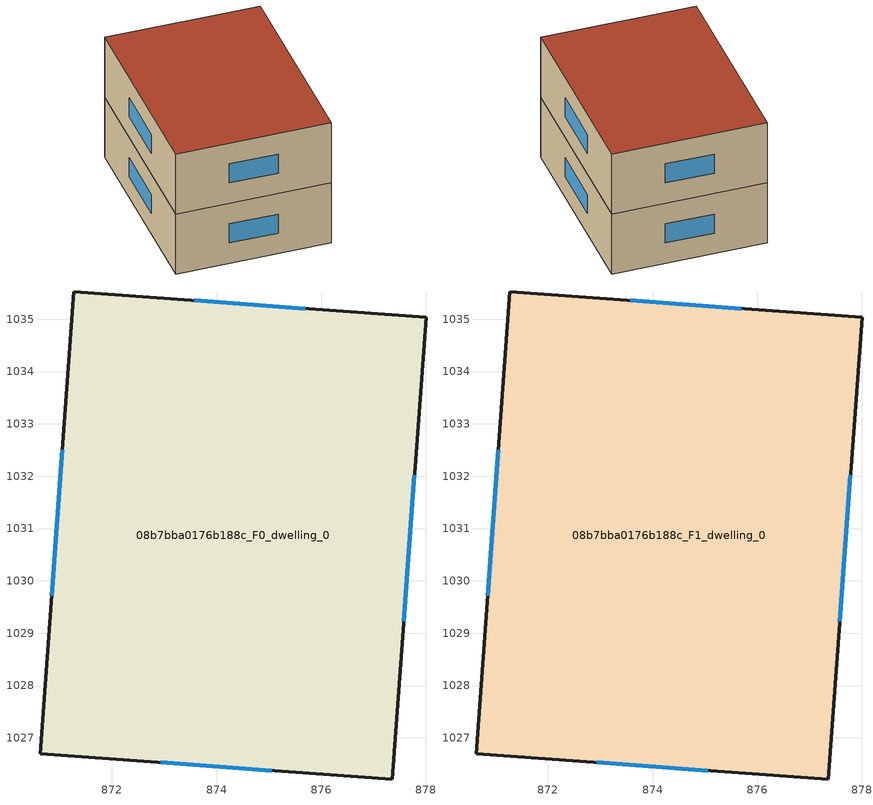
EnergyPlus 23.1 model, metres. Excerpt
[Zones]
08b7bba0176b188c_F0_dwelling_0
 floor ground (EU_floor_Construction): 878,1035.04 877.36,1026.21 870.62,1026.7 871.27,1035.53 z0
 wall outside (EU_wall_Construction): 871.27,1035.53 870.62,1026.7 877.36,1026.21 878,1035.04 871.27,1035.53 z0:3
 window (EU_Window_Construction): 871.05,1032.5 870.84,1029.72 / 875.7,1035.2 873.57,1035.36 / 877.58,1029.23 877.78,1032.01 / 872.93,1026.53 875.05,1026.38 z1.03:1.97
08b7bba0176b188c_F1_dwelling_0
 floor to 08b7bba0176b188c_F0_dwelling_0 (EU_floor_Construction): 878,1035.04 877.36,1026.21 870.62,1026.7 871.27,1035.53 z3
 wall outside (EU_wall_Construction): 871.27,1035.53 870.62,1026.7 877.36,1026.21 878,1035.04 871.27,1035.53 z3:6
 window (EU_Window_Construction): 871.05,1032.5 870.84,1029.72 / 875.7,1035.2 873.57,1035.36 / 877.58,1029.23 877.78,1032.01 / 872.93,1026.53 875.05,1026.38 z4.03:4.97
 roof outside (EU_roof_Construction): 877.36,1026.21 878,1035.04 871.27,1035.53 870.62,1026.7 z6
[Building]
EU S2 Campaign: North Axis=0; Terrain=City; Solar Distribution=FullExterior
[Site:Location]
Cape.Town.Intl.AP: Latitude=-33.965; Longitude=18.602; Time Zone=2; Elevation=46
[SizingPeriod:WeatherFileDays]
AnnualSizingPeriod: Begin Month=1; Begin Day of Month=1; End Month=12; End Day of Month=31; Day of Week for Start Day=Monday; Use Weather File Daylight Saving Period=No; Use Weather File Rain and Snow Indicators=No
[MATERIAL]
EU_InternalMass_Material: Roughness=MediumRough; Thickness=0.1; Conductivity=1; Density=1800; Specific Heat=900; Thermal Absorptance=0.9; Solar Absorptance=0.7; Visible Absorptance=0.7
[MATERIAL:NOMASS] Roughness=MediumRough; Thermal Absorptance=0.9; Solar Absorptance=0.7; Visible Absorptance=0.7
Name | Thermal Resistance
EU_wall_NoMass | 0.493876
EU_roof_NoMass | 0.449382
EU_floor_NoMass | 1.25
[WINDOWMATERIAL:SIMPLEGLAZINGSYSTEM]
EU_Window_SimpleGlazing: UFactor=4.4; Solar Heat Gain Coefficient=0.85; Visible Transmittance=0.85
[CONSTRUCTION]
EU_wall_Construction: EU_wall_NoMass
EU_roof_Construction: EU_roof_NoMass
EU_floor_Construction: EU_floor_NoMass
EU_Window_Construction: EU_Window_SimpleGlazing
EU_InternalMass_Construction: EU_InternalMass_Material
[ZONE] Type=1; Multiplier=1; Ceiling Height=autocalculate; Volume=179.305; Floor Area=autocalculate; Part of Total Floor Area=Yes
08b7bba0176b188c_F0_dwelling_0; 08b7bba0176b188c_F1_dwelling_0
[INTERNALMASS] Construction=EU_InternalMass_Construction; Surface Area=59.7684
Name | Zone or ZoneList
08b7bba0176b188c_F0_dwelling_0_EU_InternalMass | 08b7bba0176b188c_F0_dwelling_0
08b7bba0176b188c_F1_dwelling_0_EU_InternalMass | 08b7bba0176b188c_F1_dwelling_0
[OTHEREQUIPMENT] Fuel Type=Electricity; Design Level Calculation Method=Watts/Area; Power per Zone Floor Area=1; Fraction Latent=0; Fraction Radiant=0; Fraction Lost=0; Carbon Dioxide Generation Rate=0; EndUse Subcategory=EU_Step8_InternalGains
Name | Zone or ZoneList or Space or SpaceList | Schedule
EU_Step8_InternalGain_08b7bba0176b188c_F0_dwelling_0_f000 | 08b7bba0176b188c_F0_dwelling_0 | EU_Step8_GainSchedule_08b7bba0176b188c_F0_dwelling_0_f000
EU_Step8_InternalGain_08b7bba0176b188c_F1_dwelling_0_f000 | 08b7bba0176b188c_F1_dwelling_0 | EU_Step8_GainSchedule_08b7bba0176b188c_F1_dwelling_0_f000
[ZONEVENTILATION:DESIGNFLOWRATE] Schedule=EU_AlwaysOn; Design Flow Rate Calculation Method=AirChanges/Hour; Air Changes per Hour=0.64; Ventilation Type=Natural; Fan Pressure Rise=0; Fan Total Efficiency=1; Constant Term Coefficient=1; Temperature Term Coefficient=0; Velocity Term Coefficient=0; Velocity Squared Term Coefficient=0; Minimum Indoor Temperature=-100; Maximum Indoor Temperature=100; Delta Temperature=-100; Minimum Outdoor Temperature=-100; Maximum Outdoor Temperature=100; Maximum Wind Speed=40
Name | Zone or ZoneList or Space or SpaceList
EU_ConstantAir_08b7bba0176b188c_F0_dwelling_0 | 08b7bba0176b188c_F0_dwelling_0
EU_ConstantAir_08b7bba0176b188c_F1_dwelling_0 | 08b7bba0176b188c_F1_dwelling_0
[HVACTEMPLATE:THERMOSTAT] Constant Heating Setpoint=20; Constant Cooling Setpoint=50
EU_HeatOnly_08b7bba0176b188c_F0_dwelling_0; EU_HeatOnly_08b7bba0176b188c_F1_dwelling_0
[HVACTEMPLATE:ZONE:IDEALLOADSAIRSYSTEM] System Availability Schedule=EU_AlwaysOn; Maximum Heating Supply Air Temperature=50; Minimum Cooling Supply Air Temperature=13; Maximum Heating Supply Air Humidity Ratio=0.0156; Minimum Cooling Supply Air Humidity Ratio=0.0077; Heating Limit=NoLimit; Cooling Limit=NoLimit; Heating Availability Schedule=EU_AlwaysOn; Cooling Availability Schedule=EU_CoolingOff; Dehumidification Control Type=ConstantSensibleHeatRatio; Cooling Sensible Heat Ratio=0.7; Dehumidification Setpoint=60; Humidification Control Type=None; Humidification Setpoint=30; Outdoor Air Method=None; Outdoor Air Flow Rate per Person=0.00944; Outdoor Air Flow Rate per Zone Floor Area=0; Outdoor Air Flow Rate per Zone=0; Demand Controlled Ventilation Type=None; Outdoor Air Economizer Type=NoEconomizer; Heat Recovery Type=None; Sensible Heat Recovery Effectiveness=0.7; Latent Heat Recovery Effectiveness=0.65
Name | Template Thermostat
08b7bba0176b188c_F0_dwelling_0 | EU_HeatOnly_08b7bba0176b188c_F0_dwelling_0
08b7bba0176b188c_F1_dwelling_0 | EU_HeatOnly_08b7bba0176b188c_F1_dwelling_0
[SIZING:ZONE] Zone Cooling Design Supply Air Temperature Input Method=SupplyAirTemperature; Zone Cooling Design Supply Air Temperature=13; Zone Heating Design Supply Air Temperature Input Method=SupplyAirTemperature; Zone Heating Design Supply Air Temperature=50; Zone Cooling Design Supply Air Humidity Ratio=0.008; Zone Heating Design Supply Air Humidity Ratio=0.008; Cooling Design Air Flow Method=DesignDay; Cooling Design Air Flow Rate=0; Cooling Minimum Air Flow per Zone Floor Area=0.000762; Cooling Minimum Air Flow=0; Cooling Minimum Air Flow Fraction=0.2; Heating Design Air Flow Method=DesignDay; Heating Design Air Flow Rate=0; Heating Maximum Air Flow per Zone Floor Area=0.002032; Heating Maximum Air Flow=0.141576; Heating Maximum Air Flow Fraction=0.3; Account for Dedicated Outdoor Air System=No; Dedicated Outdoor Air System Control Strategy=NeutralSupplyAir; Dedicated Outdoor Air Low Setpoint Temperature for Design=autosize; Dedicated Outdoor Air High Setpoint Temperature for Design=autosize; Zone Load Sizing Method=Sensible Load Only No Latent Load; Zone Latent Cooling Design Supply Air Humidity Ratio Input Method=HumidityRatioDifference; Zone Cooling Design Supply Air Humidity Ratio Difference=0.005; Zone Latent Heating Design Supply Air Humidity Ratio Input Method=HumidityRatioDifference; Zone Humidification Design Supply Air Humidity Ratio Difference=0.005
08b7bba0176b188c_F0_dwelling_0; 08b7bba0176b188c_F1_dwelling_0
[SCHEDULE:CONSTANT]
Name | Hourly Value
EU_AlwaysOn | 1
EU_CoolingOff | 0
[SCHEDULE:FILE] Column Number=1; Rows to Skip at Top=0; Number of Hours of Data=8760; Column Separator=Comma; Interpolate to Timestep=No; Minutes per Item=60; Adjust Schedule for Daylight Savings=Yes
Name | File
EU_Step8_GainSchedule_08b7bba0176b188c_F0_dwelling_0_f000 | ../../schedules/08b7bba0176b188c/08b7bba0176b188c_F0_dwelling_0_f000_gain.csv
EU_Step8_GainSchedule_08b7bba0176b188c_F1_dwelling_0_f000 | ../../schedules/08b7bba0176b188c/08b7bba0176b188c_F1_dwelling_0_f000_gain.csv
